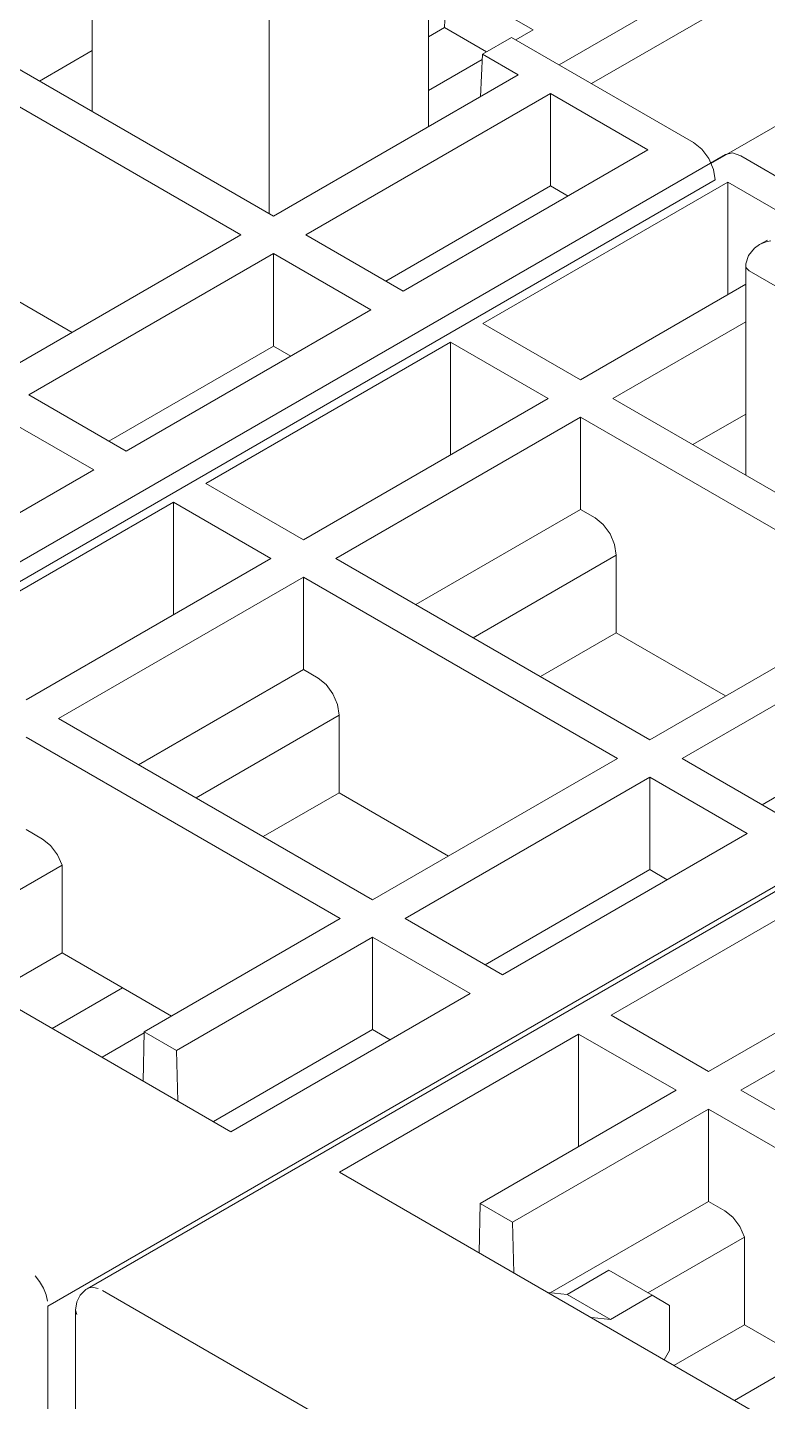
# Model space of a CAD drawing. Header units: inches. Extents: x 67578 to 72421, y -34894 to -31675.
# Drawn here: x 69274.76 to 69293.99, y -33310.34 to -33274.65 of the extents above; entities that cross this region are included whole.
import ezdxf

# ---------------------------------------------------------------- set-up
doc = ezdxf.new("R2010")
doc.units = ezdxf.units.IN
doc.header["$MEASUREMENT"] = 0

# ---------------------------------------------------------------- blocks, each defined once
blk = doc.blocks.new('ET200S')
at = {"lineweight": 0}
for p, q in [((110.693, 51.193), (97.621, 43.646)), ((105.644, 50.707), (95.674, 44.951)), ((87.519, 47.911), (87.519, 44.494)), ((93.01, 44.249), (93.01, 47.502)), ((93.272, 45.865), (93.305, 46.645)), ((90.406, 46.359), (90.406, 42.827)), ((96.865, 46.251), (95.144, 45.257)), ((94.366, 46.032), (94.719, 45.828)), ((93.01, 45.714), (93.272, 45.865)), ((93.956, 45.47), (93.272, 45.865)), ((94.436, 45.665), (94.719, 45.828)), ((90.477, 42.786), (85.349, 45.747)), ((93.889, 45.431), (94.365, 45.706)), ((97.336, 43.991), (94.365, 45.706)), ((84.82, 45.441), (89.947, 42.481)), ((87.519, 45.491), (86.655, 44.993)), ((93.01, 44.841), (93.885, 45.346)), ((93.857, 44.738), (93.889, 45.431)), ((94.473, 45.093), (93.889, 45.431)), ((90.477, 42.786), (94.473, 45.093)), ((95.002, 44.788), (91.006, 42.481)), ((95.002, 44.788), (95.002, 43.28)), ((95.002, 44.788), (96.594, 43.869)), ((97.336, 43.991), (97.471, 43.882)), ((76.291, 31.345), (97.858, 43.796)), ((92.598, 41.562), (96.594, 43.869)), ((97.471, 43.882), (97.586, 43.727)), ((97.858, 43.796), (97.972, 43.819)), ((97.972, 43.819), (98.108, 43.772)), ((99.822, 42.782), (98.108, 43.772)), ((97.586, 43.727), (97.662, 43.551)), ((97.662, 43.551), (97.689, 43.379)), ((76.122, 30.927), (97.689, 43.379)), ((97.896, 43.344), (93.899, 41.036)), ((97.896, 43.344), (97.896, 41.505)), ((97.896, 43.344), (99.242, 42.566)), ((95.002, 43.28), (92.312, 41.727)), ((95.288, 43.115), (95.002, 43.28)), ((85.951, 40.174), (89.947, 42.481)), ((92.598, 41.562), (91.006, 42.481)), ((90.477, 42.175), (86.481, 39.868)), ((90.477, 42.175), (90.477, 40.667)), ((90.477, 42.175), (92.069, 41.256)), ((98.333, 42.264), (98.235, 42.146)), ((98.415, 42.322), (98.333, 42.264)), ((98.415, 42.322), (98.546, 42.398)), ((98.415, 42.322), (98.453, 42.341)), ((98.415, 42.322), (98.415, 42.322)), ((98.453, 42.341), (98.525, 42.368)), ((98.525, 42.368), (98.601, 42.384)), ((98.192, 42.009), (98.191, 41.976)), ((98.191, 41.976), (98.191, 38.559)), ((98.191, 41.976), (98.197, 41.946)), ((98.235, 42.146), (98.192, 42.009)), ((87.19, 40.889), (85.404, 41.92)), ((98.197, 41.946), (98.249, 41.894)), ((100.795, 40.424), (98.249, 41.894)), ((95.491, 40.117), (98.191, 41.676)), ((88.073, 38.949), (92.069, 41.256)), ((98.191, 41.064), (96.021, 39.812)), ((95.491, 40.117), (93.899, 41.036)), ((90.477, 40.667), (87.787, 39.114)), ((93.37, 40.731), (89.374, 38.424)), ((90.762, 40.502), (90.477, 40.667)), ((93.37, 40.731), (93.37, 38.893)), ((93.37, 40.731), (94.962, 39.812)), ((88.073, 38.949), (86.481, 39.868)), ((90.966, 37.505), (94.962, 39.812)), ((101.148, 36.851), (96.021, 39.812)), ((85.951, 39.562), (87.543, 38.643)), ((95.491, 39.506), (91.495, 37.199)), ((95.491, 39.506), (95.491, 37.998)), ((95.491, 39.506), (100.619, 36.546)), ((98.191, 39.556), (97.327, 39.058)), ((83.547, 36.336), (87.543, 38.643)), ((90.966, 37.505), (89.374, 38.424)), ((88.845, 38.118), (84.849, 35.811)), ((88.845, 38.118), (88.845, 36.28)), ((88.845, 38.118), (90.437, 37.199)), ((95.491, 37.998), (92.801, 36.445)), ((95.731, 37.86), (95.491, 37.998)), ((87.434, 25.275), (109.001, 37.726)), ((95.731, 37.86), (95.864, 37.752)), ((95.864, 37.752), (95.975, 37.6)), ((95.975, 37.6), (96.05, 37.425)), ((86.794, 24.993), (108.361, 37.444)), ((96.076, 37.253), (93.739, 35.904)), ((96.05, 37.425), (96.076, 37.253)), ((96.076, 37.253), (96.076, 35.985)), ((86.441, 34.892), (90.437, 37.199)), ((96.623, 34.239), (91.495, 37.199)), ((90.966, 36.893), (86.97, 34.586)), ((90.966, 36.893), (90.966, 35.385)), ((90.966, 36.893), (96.094, 33.933)), ((96.623, 34.239), (100.619, 36.546)), ((101.148, 36.24), (97.152, 33.933)), ((94.837, 35.27), (96.076, 35.985)), ((97.862, 34.954), (96.076, 35.985)), ((90.966, 35.385), (88.276, 33.832)), ((91.206, 35.247), (90.966, 35.385)), ((91.206, 35.247), (91.338, 35.139)), ((91.338, 35.139), (91.45, 34.987)), ((91.45, 34.987), (91.524, 34.812)), ((91.524, 34.812), (91.55, 34.64)), ((92.097, 31.626), (86.97, 34.586)), ((91.55, 34.64), (89.214, 33.291)), ((91.55, 34.64), (91.55, 33.372)), ((101.148, 34.732), (98.458, 33.179)), ((86.441, 34.281), (91.568, 31.32)), ((92.097, 31.626), (96.094, 33.933)), ((98.744, 33.014), (97.152, 33.933)), ((96.623, 33.627), (92.627, 31.32)), ((96.623, 33.627), (96.623, 32.119)), ((96.623, 33.627), (98.215, 32.708)), ((89.782, 27.84), (80.412, 33.25)), ((90.312, 32.657), (91.55, 33.372)), ((93.336, 32.341), (91.55, 33.372)), ((86.708, 32.618), (86.441, 32.772)), ((86.708, 32.618), (86.839, 32.512)), ((94.219, 30.401), (98.215, 32.708)), ((86.839, 32.512), (86.95, 32.362)), ((86.95, 32.362), (87.025, 32.189)), ((87.025, 32.189), (85.45, 31.28)), ((87.025, 32.189), (87.025, 30.759)), ((96.623, 32.119), (93.933, 30.566)), ((96.909, 31.954), (96.623, 32.119)), ((99.988, 32.048), (95.992, 29.741)), ((88.368, 29.473), (91.568, 31.32)), ((94.219, 30.401), (92.627, 31.32)), ((92.097, 31.015), (88.897, 29.167)), ((92.097, 31.015), (92.097, 29.507)), ((92.097, 31.015), (93.689, 30.096)), ((97.584, 28.822), (101.58, 31.129)), ((85.875, 30.096), (87.025, 30.759)), ((88.811, 29.728), (87.025, 30.759)), ((102.109, 30.823), (98.113, 28.516)), ((86.865, 29.524), (88.015, 30.188)), ((89.782, 27.84), (93.689, 30.096)), ((97.584, 28.822), (95.992, 29.741)), ((88.367, 29.453), (87.678, 29.055)), ((88.368, 29.473), (88.349, 28.667)), ((88.897, 29.167), (88.368, 29.473)), ((92.097, 29.507), (89.496, 28.005)), ((95.462, 29.435), (91.555, 27.179)), ((92.383, 29.341), (92.097, 29.507)), ((95.462, 29.435), (95.462, 27.597)), ((95.462, 29.435), (97.054, 28.516)), ((88.916, 28.34), (88.897, 29.167)), ((93.854, 26.669), (97.054, 28.516)), ((103.241, 25.556), (98.113, 28.516)), ((97.584, 28.21), (94.384, 26.363)), ((97.584, 28.21), (97.584, 26.702)), ((97.584, 28.21), (102.711, 25.25)), ((100.925, 21.77), (91.555, 27.179)), ((97.584, 26.702), (94.997, 25.209)), ((97.851, 26.548), (97.584, 26.702)), ((93.836, 25.863), (93.854, 26.669)), ((94.384, 26.363), (93.854, 26.669)), ((97.851, 26.548), (97.982, 26.442)), ((94.384, 26.363), (94.402, 25.536)), ((97.982, 26.442), (98.093, 26.292)), ((98.093, 26.292), (98.168, 26.119)), ((98.168, 26.119), (96.593, 25.21)), ((98.168, 26.119), (98.168, 24.689)), ((95.957, 25.577), (95.277, 25.184)), ((95.957, 25.577), (96.665, 25.169)), ((86.658, 25.393), (86.585, 25.486)), ((86.72, 25.285), (86.658, 25.393)), ((86.764, 25.175), (86.72, 25.285)), ((86.788, 25.075), (86.764, 25.175)), ((87.264, 25.062), (87.321, 25.173)), ((87.321, 25.173), (87.414, 25.263)), ((87.414, 25.263), (87.434, 25.275)), ((87.468, 25.29), (87.434, 25.275)), ((87.541, 25.298), (87.468, 25.29)), ((87.616, 25.282), (87.541, 25.298)), ((97.584, 19.535), (87.684, 25.25)), ((95.277, 25.184), (94.963, 25.212)), ((95.277, 25.184), (95.984, 24.776)), ((96.665, 25.169), (95.984, 24.776)), ((96.665, 25.169), (96.947, 25.005)), ((86.794, -40.491), (86.794, 24.993)), ((87.243, 24.924), (87.264, 25.062)), ((87.243, 24.924), (87.243, -40.56)), ((87.266, 24.857), (87.243, 24.924)), ((96.947, 24.27), (96.947, 25.005)), ((95.984, 24.776), (95.67, 24.804)), ((97.018, 24.025), (98.168, 24.689)), ((99.954, 23.658), (98.168, 24.689)), ((96.947, 24.27), (96.859, 24.117)), ((98.008, 23.454), (99.158, 24.118))]:
    blk.add_line(p, q, dxfattribs=at)

msp = doc.modelspace()

# ---------------------------------------------------------------- block references
at = {"xscale": 1.59100124616462, "yscale": 1.59100124616462, "zscale": 1.59100124616462}
msp.add_blockref('ET200S', (69137.204, -33347.624), dxfattribs=at)

doc.saveas('drawing.dxf')
